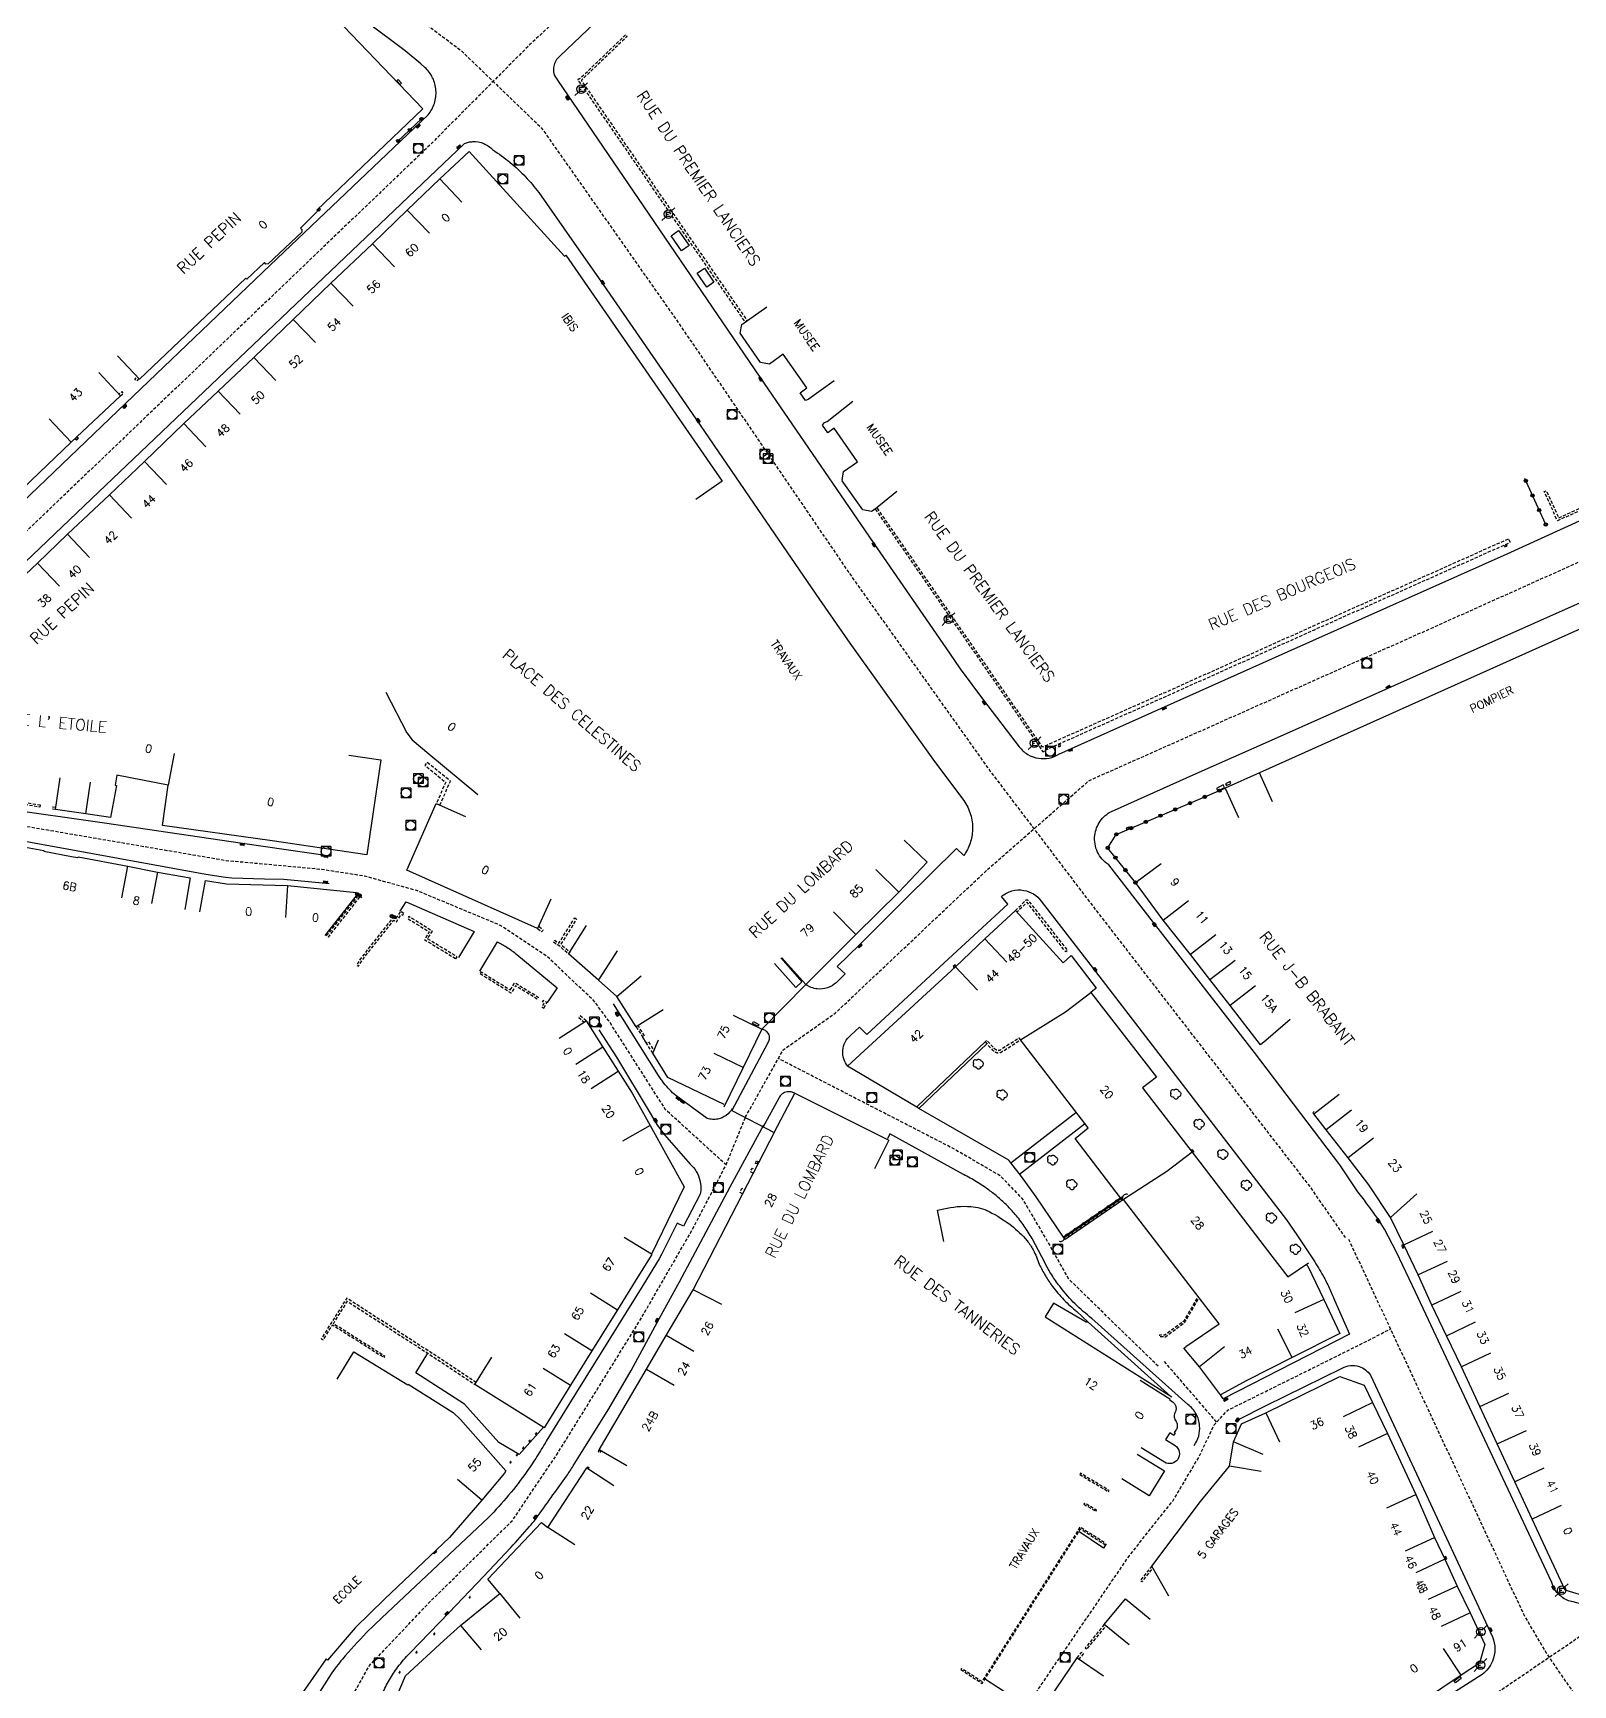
# Model space of a CAD drawing. Header units: millimetres. Extents: x 185000 to 186001, y 128000 to 129000.
# Drawn here: x 185558.1 to 185798.6, y 128309.4 to 128567.4 of the extents above; entities that cross this region are included whole.
import ezdxf
from ezdxf.enums import TextEntityAlignment as Align

# ---------------------------------------------------------------- set-up
doc = ezdxf.new("R2010")
doc.units = ezdxf.units.MM
doc.linetypes.add('DASHED', pattern=[0.75, 0.5, -0.25])
doc.layers.get('0').update_dxf_attribs({"linetype": 'CONTINUOUS'})
for name, color, linetype in [('W0001', 6, 'DASHED'), ('W0008', 7, 'CONTINUOUS'), ('W0017', 7, 'CONTINUOUS'), ('W0100', 7, 'CONTINUOUS'), ('W0112', 1, 'DASHED'), ('W0300', 7, 'CONTINUOUS'), ('W0310', 3, 'CONTINUOUS'), ('W0322', 7, 'CONTINUOUS'), ('W0400', 7, 'CONTINUOUS'), ('W0420', 7, 'CONTINUOUS'), ('W0471', 7, 'CONTINUOUS'), ('W0984', 7, 'CONTINUOUS'), ('W0989', 7, 'CONTINUOUS'), ('W0991', 7, 'CONTINUOUS'), ('W1102', 7, 'CONTINUOUS')]:
    doc.layers.add(name, color=color, linetype=linetype)
doc.styles.get("Standard").update_dxf_attribs({"font": 'romans.shx', "width": 0.85})

# ---------------------------------------------------------------- blocks, each defined once
blk = doc.blocks.new('t322o')
at = {"color": 0, "linetype": 'Continuous'}
for radius in [0.25, 0.15]:
    blk.add_circle((0, 0), radius, dxfattribs=at)
blk = doc.blocks.new('T420')
for p, q in [((0.75, 0.75), (-0.75, 0.75)), ((-0.75, 0.75), (-0.75, -0.75)), ((0.75, 0.75), (0.75, -0.75)), ((0.75, -0.75), (-0.75, -0.75))]:
    blk.add_line(p, q)
blk.add_ellipse((0, 0), major_axis=(-0.53, 0.53), ratio=1, start_param=3.926991, end_param=10.210176)
blk = doc.blocks.new('T400')
for p, q in [((-0.15, 0.3), (0.15, 0.3)), ((-0.15, -0.25), (-0.15, 0.3)), ((-0.15, 0.15), (0.15, 0.15)), ((-0.15, 0), (0.15, 0)), ((0.15, 0.3), (0.15, -0.25)), ((-0.15, -0.15), (0.15, -0.15)), ((-0.15, -0.25), (-0.15, -0.3)), ((-0.15, -0.3), (0.15, -0.3)), ((0.15, -0.3), (0.15, -0.25))]:
    blk.add_line(p, q)
blk = doc.blocks.new('T471')
for p, q in [((-0.333334, 0.333334), (-0.333334, -0.333334)), ((-0.333334, 0.333334), (0.333334, 0.333334)), ((-0.333334, 0), (0, 0)), ((0.500001, 0.500001), (1.000002, 1.000002)), ((-0.500001, -0.500001), (-1.000002, -1.000002)), ((-0.333334, -0.333334), (0.333334, -0.333334))]:
    blk.add_line(p, q)
blk.add_ellipse((0, 0), major_axis=(0.471405, 0.471405), ratio=1, start_param=5.4977871438, end_param=11.780972451)
blk = doc.blocks.new('T300')
for p, q in [((-0.8, 0.51), (-0.86, 0.34)), ((-0.86, 0.34), (-0.86, 0.17)), ((-0.86, 0.17), (-0.74, 0.06)), ((-0.69, 0.63), (-0.8, 0.51)), ((-0.8, -0.06), (-0.74, 0.06)), ((-0.74, 0.06), (-0.69, 0.11)), ((-0.57, 0.69), (-0.69, 0.63)), ((-0.46, 0.69), (-0.57, 0.69)), ((-0.29, 0.63), (-0.46, 0.69)), ((-0.29, 0.63), (-0.17, 0.74)), ((-0.23, 0.57), (-0.29, 0.63)), ((-0.17, 0.74), (-0.06, 0.8)), ((-0.06, 0.8), (0.06, 0.8)), ((0.06, 0.8), (0.23, 0.74)), ((0.23, 0.74), (0.34, 0.63)), ((0.34, 0.63), (0.4, 0.51)), ((0.46, 0.46), (0.34, 0.46)), ((0.4, 0.51), (0.4, 0.46)), ((0.57, 0.4), (0.46, 0.46)), ((0.57, 0.4), (0.69, 0.29)), ((0.69, 0.29), (0.74, 0.17)), ((0.74, 0.06), (0.69, -0.17)), ((0.74, 0.17), (0.74, 0.06)), ((-0.8, -0.17), (-0.8, -0.06)), ((-0.8, -0.23), (-0.8, -0.17)), ((-0.74, -0.34), (-0.8, -0.23)), ((-0.69, -0.4), (-0.74, -0.34)), ((-0.51, -0.46), (-0.69, -0.4)), ((-0.4, -0.46), (-0.51, -0.46)), ((-0.4, -0.46), (-0.34, -0.46)), ((-0.34, -0.46), (-0.34, -0.4)), ((-0.34, -0.51), (-0.34, -0.46)), ((-0.29, -0.63), (-0.34, -0.51)), ((-0.17, -0.74), (-0.29, -0.63)), ((-0.06, -0.8), (-0.17, -0.74)), ((0.06, -0.8), (-0.06, -0.8)), ((0.17, -0.74), (0.06, -0.8)), ((0.23, -0.69), (0.17, -0.74)), ((0.29, -0.46), (0.23, -0.46)), ((0.29, -0.63), (0.23, -0.69)), ((0.46, -0.4), (0.29, -0.46)), ((0.34, -0.51), (0.29, -0.63)), ((0.34, -0.51), (0.34, -0.46)), ((0.57, -0.34), (0.46, -0.4)), ((0.63, -0.29), (0.57, -0.34)), ((0.69, -0.17), (0.63, -0.29))]:
    blk.add_line(p, q)
blk = doc.blocks.new('t310o')
at = {"color": 0, "linetype": 'Continuous'}
for centre, start, end in [((-0.5, 0.38), 216.8699, 323.1304), ((0.5, -0.37), 36.8699, 143.1303)]:
    blk.add_arc(centre, 0.625, start, end, dxfattribs=at)

msp = doc.modelspace()

# ---------------------------------------------------------------- linework, layer by layer
at = {"layer": 'W0001', "flags": 128}
for points in [[(185790.54, 128712.4), (185726.25, 128651.38), (185661.3, 128589.57), (185635.68, 128565.64), (185620.13, 128550), (185561.08, 128493.46), (185521.85, 128456.06)], [(185600.43, 128580.32), (185611.81, 128574.59), (185624.86, 128564.76), (185637.47, 128552.65), (185658.75, 128522.36), (185686.23, 128482.08), (185707.53, 128452.18), (185722.73, 128432.17), (185757.53, 128387.16), (185762.99, 128379.3)], [(185669.33, 128398.04), (185675.23, 128408.58), (185683.38, 128414.33), (185707.08, 128436.7), (185722.99, 128450.64), (185776.4, 128474.43), (185867.28, 128515.23), (185922.11, 128540.43)], [(185600.32, 128198.72), (185593.86, 128245.98), (185593.58, 128265.47), (185595.08, 128280.15), (185598.24, 128290.19), (185610.64, 128312.41), (185620.01, 128322.29), (185632.9, 128335), (185639.85, 128345.28), (185652.95, 128366.44), (185661.04, 128380.47), (185666.33, 128390.62), (185656.88, 128399.24), (185648.03, 128413.11), (185645.67, 128416.27), (185638.37, 128423.18), (185630.96, 128428.09), (185618.03, 128433.46), (185609.88, 128435.72), (185603.19, 128436.76), (185588.27, 128438.13), (185539.06, 128446.53), (185515.69, 128450.16)], [(185733.82, 128359.16), (185719.88, 128372.74), (185716.66, 128378.46), (185712.63, 128385.34), (185709.15, 128388.91), (185701.91, 128393.11), (185674.48, 128407.24)], [(185666.33, 128390.62), (185669.48, 128398.38)], [(185815.79, 128283.38), (185794.47, 128314.32), (185790.95, 128320.34), (185763.55, 128379.06)], [(185647.3, 128214.4), (185651.89, 128224.14), (185653.11, 128227.54), (185662.47, 128240.18), (185664.53, 128242), (185667.94, 128243.83), (185674.13, 128247.72), (185680.45, 128254.4), (185701.88, 128286.79), (185713.95, 128307.03), (185729.26, 128329.51), (185736.09, 128338.09), (185740.34, 128345.26), (185742.53, 128350), (185744.71, 128352.31), (185761.12, 128360.45), (185766.71, 128363.25), (185770.11, 128365)], [(185742.94, 128350.44), (185734.74, 128359.96)], [(185814.71, 128326.84), (185801.76, 128318.34), (185779.19, 128302.97), (185752.4, 128283.34), (185744.33, 128276.19), (185730.64, 128261.43), (185714.42, 128242.59), (185703.92, 128230.57), (185700.88, 128226.92), (185695.55, 128223.11), (185689.77, 128219.76), (185680.18, 128214.74), (185671.35, 128210.48), (185666.02, 128208.35), (185659.63, 128207.28), (185653.84, 128208.65), (185651.86, 128210.93), (185650.04, 128212.6), (185646.59, 128214.86), (185643.85, 128215.32), (185639.28, 128215.16), (185614.17, 128209.68), (185607.32, 128206.03), (185604.88, 128203.29), (185600.32, 128198.72), (185595.3, 128190.81), (185588.75, 128184.27), (185582.02, 128177.49), (185569.08, 128168.21), (185565.13, 128166.53), (185557.97, 128163.49), (185544.58, 128153.14), (185541.23, 128149.79), (185538.03, 128147.21), (185532.71, 128145.68), (185526.7, 128144.86), (185506.87, 128141.99)]]:
    msp.add_lwpolyline(points, dxfattribs=at)
at = {"layer": 'W0008', "flags": 128}
for points in [[(185518.77, 128458.11, 0.158182), (185520.13, 128459.41), (185572.59, 128509.6), (185595.13, 128531.15), (185619.78, 128554.66, 0.095995), (185620.77, 128556.45, 0.095995), (185621.02, 128558.48, 0.095221), (185620.5, 128560.44, 0.095221), (185619.29, 128562.07), (185618.66, 128562.65), (185616.18, 128564.66), (185610.45, 128568.98, 0.012718), (185607.88, 128570.93, 0.012718), (185605.21, 128572.73, 0.014087), (185602.16, 128574.58, 0.014087), (185599, 128576.24)], [(185649.14, 128572.21), (185640.32, 128563.77, 0.090123), (185639.72, 128563.1, 0.090123), (185639.4, 128562.26, 0.116318), (185639.45, 128561.1, 0.116318), (185640.01, 128560.09), (185655.03, 128538), (185671.61, 128513.7), (185689.32, 128487.86), (185701.2, 128470.54), (185702.9, 128468.13), (185706.54, 128463.22), (185712.1, 128455.94, 0.097011), (185713.44, 128454.74, 0.097011), (185715.14, 128454.14, 0.088114), (185716.78, 128454.18, 0.088114), (185718.31, 128454.79), (185734.33, 128461.95), (185754.11, 128470.81), (185788.31, 128486.09), (185799.6, 128491.21)], [(185525.79, 128455.15), (185567.23, 128494.68), (185625.46, 128550.18, -0.04261), (185626.1, 128550.39, -0.04261), (185626.76, 128550.48, -0.111414), (185628.47, 128550.18, -0.111414), (185629.88, 128549.19, -0.031243), (185632.58, 128547.24, -0.031243), (185635, 128544.98, -0.015045), (185636.07, 128543.79, -0.015045), (185637.06, 128542.53), (185642.21, 128535.14), (185647.14, 128528.13), (185661.6, 128507.15), (185671.98, 128492.01), (185680.9, 128478.92), (185685.65, 128472.1), (185698.87, 128453.65), (185703.46, 128447.52, -0.081063), (185704.51, 128445.38, -0.081063), (185704.82, 128443.01, -0.073694), (185704.43, 128440.87, -0.073694), (185703.44, 128438.94), (185702.33, 128440.07), (185694.34, 128432.18), (185687.22, 128425.07), (185683.69, 128421.6), (185684.92, 128420.45), (185683.52, 128419.08, -0.106761), (185682.14, 128418.28, -0.106761), (185680.56, 128418.11, -0.063232), (185679.63, 128418.34, -0.063232), (185678.8, 128418.78), (185671.91, 128411.84, -0.132862), (185672.57, 128411.53, -0.132862), (185672.99, 128410.92, -0.12551), (185673.05, 128410.23, -0.12551), (185672.77, 128409.59), (185667.2, 128399.1), (185673.86, 128395.66)], [(185768.37, 128381.83, 0.003466), (185767.5, 128383.06, 0.003466), (185766.62, 128384.28, 0.003087), (185765.81, 128385.36, 0.003087), (185765, 128386.43), (185762.16, 128390.63), (185748.86, 128408.19), (185733.1, 128428.5), (185726.09, 128437.5, -0.140232), (185724.34, 128439.49, -0.140232), (185723.92, 128442.11, -0.123909), (185724.75, 128444.3, -0.123909), (185726.53, 128445.84), (185739.77, 128451.77), (185751.5, 128456.98), (185760.63, 128461.04), (185774.17, 128467.07), (185811.13, 128483.54), (185822.18, 128488.47), (185871.66, 128510.46), (185898.96, 128522.71), (185924.86, 128534)], [(185525.17, 128453.87, 0.114135), (185525.18, 128452.42, 0.116513), (185525.83, 128451.11, 0.116513), (185527.01, 128450.22), (185541.08, 128448.1), (185553.14, 128446.35), (185569.25, 128444.03), (185590.82, 128440.87), (185604.44, 128438.91)], [(185377.03, 128312.63), (185395.45, 128330.2), (185405.69, 128339.95), (185436.88, 128369.89), (185450.99, 128383.45), (185460.98, 128393.06), (185513.99, 128443.89, -0.049002), (185516.31, 128445.39, -0.049002), (185518.87, 128446.4, -0.058744), (185522.12, 128446.93, -0.058744), (185525.41, 128446.69), (185531.02, 128445.78), (185537.03, 128444.83), (185551.1, 128442.25), (185585.09, 128436.03), (185588.12, 128435.56), (185589.14, 128435.46), (185594.24, 128435.33), (185597.28, 128435.24), (185604.35, 128434.56)], [(185685.35, 128406.04, -0.098913), (185684.7, 128407.19, -0.098913), (185684.55, 128408.5, -0.102088), (185684.93, 128409.81, -0.102088), (185685.8, 128410.86), (185687.18, 128412.11), (185688.29, 128411.01), (185701.06, 128422.79), (185710.34, 128431.33), (185709.34, 128432.54, -0.110185), (185710.97, 128433.42, -0.110185), (185712.82, 128433.51, -0.096993), (185714.35, 128432.94, -0.096993), (185715.54, 128431.83), (185724.02, 128420.85), (185753.87, 128382.04), (185755.47, 128379.68), (185758.05, 128375.76)], [(185627.89, 128420.89), (185630.61, 128425.44, -0.013711), (185631.36, 128425.05, -0.013711), (185632.09, 128424.61, -0.015494), (185632.89, 128424.08, -0.015494), (185633.65, 128423.49), (185639.92, 128418.28), (185639.41, 128417.5), (185638.36, 128415.97)], [(185667.29, 128399.44, -0.111345), (185666.35, 128398.35, -0.111345), (185665.03, 128397.78, -0.064746), (185664.19, 128397.73, -0.064746), (185663.36, 128397.89), (185658.46, 128401.45, -0.024591), (185657.5, 128402.37, -0.024591), (185656.63, 128403.38, -0.013679), (185656.19, 128403.98, -0.013679), (185655.78, 128404.6), (185648.72, 128415.8)], [(185646.46, 128411.7), (185649.22, 128407.44), (185654.46, 128398.69), (185655.5, 128396.94), (185656.72, 128395.32), (185660.73, 128390.72, -0.0749), (185661.68, 128389.58, -0.0749), (185662.24, 128388.2, -0.05475), (185662.38, 128387.13, -0.05475), (185662.28, 128386.04), (185659.66, 128381.06), (185658.68, 128381.52), (185656.3, 128376.74), (185655.88, 128375.92), (185653.34, 128371.77), (185641.78, 128353.2), (185638.23, 128347.45, -0.011712), (185636.78, 128345.06, -0.011712), (185635.23, 128342.74, -0.019683), (185632.37, 128339.02, -0.019683), (185629.23, 128335.53), (185612.58, 128319.86), (185610.17, 128317.56, 0.014872), (185606.4, 128313.4, 0.029073), (185604.67, 128311.11, 0.02947), (185599.14, 128301.7, 0.023183)], [(185677.04, 128401.8, 0.085246), (185676.49, 128402.02, 0.085246), (185675.89, 128402.04, 0.125271), (185675.1, 128401.71, 0.125271), (185674.55, 128401.04), (185672.11, 128396.57)], [(185612.65, 128308.03, -0.027835), (185613.75, 128310.17, -0.027835), (185615.07, 128312.18, -0.016533), (185615.96, 128313.29, -0.016533), (185616.92, 128314.35), (185623.08, 128320.7), (185628.46, 128326.3), (185632.69, 128330.84, 0.010141), (185635.63, 128334.13, 0.020472), (185636.99, 128335.85, 0.001315), (185639.29, 128339.05, 0.001424), (185641.4, 128342.01, 0.012592), (185642.46, 128343.59, 0.006092), (185644.53, 128346.93), (185648, 128352.52), (185651.51, 128358.5), (185655.93, 128366.67), (185659.05, 128372.37), (185666.98, 128387.2), (185672.22, 128396.86)], [(185739.42, 128346.78, 0.089997), (185740.14, 128348.25, 0.089997), (185740.29, 128349.87, 0.107746), (185739.73, 128351.72, 0.107746), (185738.44, 128353.17), (185723.45, 128366.64, -0.032582), (185720.86, 128368.89, -0.032582), (185718.59, 128371.45, -0.020399), (185717.34, 128373.2, -0.020399), (185716.24, 128375.05), (185715.66, 128376.25), (185714.11, 128379.11, 0.024133), (185712.88, 128381.06, 0.024133), (185711.48, 128382.89, 0.019566), (185710.21, 128384.26, 0.019566), (185708.84, 128385.53, 0.008596), (185708.12, 128386.11, 0.008596), (185707.39, 128386.67, 0.021638), (185705.45, 128387.97, 0.021638), (185703.4, 128389.1), (185691.91, 128395.45), (185691.55, 128394.68)], [(185813.07, 128329.58, -0.000673), (185812.98, 128329.52, -0.010733), (185811.54, 128328.6), (185801.4, 128322.1, -0.024935), (185801.09, 128322.01, -0.024935), (185800.78, 128321.95, -0.025398), (185800.46, 128321.93, -0.025398), (185800.13, 128321.93), (185798.63, 128322.35, -0.059447), (185797.68, 128322.63, -0.059447), (185796.83, 128323.12, -0.083046), (185795.87, 128324.12, -0.083046), (185795.3, 128325.37), (185773.98, 128370.72), (185771.04, 128376.99), (185769.16, 128380.57), (185768.37, 128381.83)], [(185758.05, 128375.76, -0.010959), (185758.84, 128374.54, -0.010959), (185759.57, 128373.29, -0.015895), (185760.52, 128371.42, -0.015895), (185761.36, 128369.5), (185763.71, 128364.15), (185743.94, 128354.09), (185743.56, 128354.7)], [(185746.46, 128350.87), (185750.66, 128353.03), (185762.56, 128358.87, -0.101677), (185763.84, 128359.27, -0.101677), (185765.18, 128359.13, -0.086359), (185766.2, 128358.6, -0.086359), (185766.98, 128357.76), (185786.03, 128316.89, -0.098487), (185786.4, 128314.98, -0.098487), (185786.01, 128313.07, -0.065602), (185785.35, 128311.94, -0.065602), (185784.42, 128311.03), (185778.24, 128307.03, 0.006996)]]:
    msp.add_lwpolyline(points, format="xyb", dxfattribs=at)
for points in [[(185615.45, 128430.25), (185616.38, 128431.72), (185626.98, 128427.06), (185624.51, 128423.01)], [(185719.31, 128378.96), (185719.04, 128379.34), (185714.75, 128385.61), (185712.45, 128388.82), (185710.79, 128390.92), (185710.51, 128391.33), (185696.44, 128399.41), (185696.14, 128399.61)]]:
    msp.add_lwpolyline(points, dxfattribs=at)
at = {"layer": 'W0017'}
msp.add_line((185653.9, 128409.66), (185653.3, 128410.58), dxfattribs=at)
at = {"layer": 'W0017', "flags": 128}
for points in [[(185646.42, 128419.46), (185641.73, 128423.58), (185641.87, 128423.8), (185644.53, 128428.04)], [(185674.86, 128422.96), (185678.18, 128419.22), (185677.2, 128418.35), (185673.88, 128422.1)], [(185707.06, 128409.53), (185696.44, 128399.41)], [(185710.79, 128390.92), (185720.95, 128398.78)], [(185712.14, 128389.18), (185722.3, 128397.04)], [(185728.14, 128385.57), (185719.05, 128379.34)], [(185728.4, 128385.19), (185719.31, 128378.96)], [(185722.87, 128366.07), (185735.8, 128354.44)], [(185637.8, 128349.64), (185634, 128345.38), (185630.83, 128347.23), (185625.47, 128353.24), (185617.88, 128358.12), (185619.73, 128361.19)], [(185725.71, 128331.4), (185725.25, 128330.74), (185721.43, 128333.37)], [(185706.85, 128310.27), (185710.72, 128307.79), (185710.33, 128307.12), (185710.18, 128307.18)]]:
    msp.add_lwpolyline(points, dxfattribs=at)
at = {"layer": 'W0100'}
msp.add_line((185665.64, 128368.81), (185661.2, 128371.1), dxfattribs=at)
at = {"layer": 'W0100', "flags": 128}
for points in [[(185596.74, 128569.71), (185598.83, 128574.25), (185602.86, 128572.39), (185618.94, 128555.59), (185602.4, 128539.77), (185602.53, 128539.59), (185599.85, 128536.97), (185600.09, 128536.74), (185600.08, 128536.35), (185594.8, 128531.36), (185594.46, 128531.34), (185594.23, 128531.59), (185591.48, 128528.98), (185591.33, 128529.13), (185574.73, 128513.37), (185571.29, 128516.99)], [(185554.07, 128480.16), (185558.77, 128484.64), (185563.48, 128489.13), (185570.01, 128495.29), (185575.47, 128500.49), (185581.62, 128506.44), (185586.99, 128511.51), (185592.57, 128516.77), (185598.72, 128522.68), (185604.6, 128528.36), (185611.08, 128534.52), (185616.51, 128539.75), (185621.64, 128544.67), (185626.22, 128548.95), (185641.1, 128532.57), (185641.3, 128532.73), (185665.7, 128497.42), (185661.59, 128494.58)], [(185683.2, 128513.11), (185679.15, 128510.18), (185678.74, 128510.03), (185677.89, 128511.24), (185678.95, 128511.99), (185675.25, 128517.25), (185673.13, 128515.73), (185671.72, 128515.97), (185668.54, 128520.57), (185668.81, 128521.92), (185672.71, 128524.66)], [(185568.34, 128514.4), (185571.76, 128510.75), (185564.04, 128503.54), (185557.8, 128497.54), (185552.29, 128492.15), (185543.64, 128483.93), (185536.86, 128477.4), (185527.77, 128468.78), (185524.19, 128465.29), (185518.45, 128459.81)], [(185684.45, 128497.55), (185684.66, 128498.92), (185686.87, 128500.43), (185683.23, 128505.69), (185682.23, 128504.99), (185681.4, 128506.16), (185681.69, 128506.58), (185682.09, 128506.75), (185686.13, 128509.93)], [(185693.02, 128495.84), (185689.63, 128493.06), (185689.03, 128492.7), (185687.67, 128492.96), (185684.48, 128497.49)], [(185844.32, 128485.72), (185840.55, 128491.84), (185839.77, 128492.24), (185830.04, 128487.87), (185822.62, 128484.64), (185749.64, 128451.87), (185744.28, 128449.46), (185746.33, 128444.9)], [(185613.2, 128464.48), (185616.49, 128458.09), (185617.3, 128457.02), (185619.89, 128454.86), (185627.58, 128448.47)], [(185607.43, 128454.64), (185612.38, 128453.92), (185610.2, 128439.05), (185595.45, 128441.22), (185578.33, 128443.64), (185579.2, 128449.96), (185571.18, 128451.51), (185570.92, 128449.94), (185571.14, 128449.9), (185570.16, 128444.91)], [(185570.18, 128444.9), (185566.34, 128445.47), (185561.61, 128446.16), (185562.33, 128451.11)], [(185638.93, 128432.12), (185636.89, 128427.55), (185616.48, 128436.66), (185621.07, 128447.07), (185625.64, 128445.06)], [(185694.12, 128441.36), (185697.74, 128437.91), (185693.29, 128433.24), (185686.61, 128426.62), (185678.8, 128418.78), (185675.05, 128422.96)], [(185555.46, 128435.41), (185556.34, 128440.34), (185559.79, 128439.71), (185559.77, 128439.62), (185564.1, 128438.82), (185565.08, 128438.65), (185565.11, 128438.76), (185572.89, 128437.26), (185577.51, 128436.36), (185582.64, 128435.46), (185581.78, 128430.54)], [(185754.43, 128413.31), (185750.63, 128410.07), (185749.8, 128409.36), (185745.04, 128415.5), (185741.86, 128419.57), (185738.88, 128423.49), (185734.59, 128428.87), (185730.26, 128434.72), (185734.27, 128437.7)], [(185584.16, 128430.13), (185585, 128435.06), (185588.28, 128434.5), (185597.83, 128434.25), (185608.62, 128433.17), (185608.9, 128433.11), (185603.65, 128426.45)], [(185706.77, 128409.84), (185696.24, 128399.81), (185696.14, 128399.61), (185685.3, 128406.05), (185702.17, 128421.58), (185706.74, 128425.92), (185711.51, 128430.34), (185718.98, 128422.18), (185720.24, 128423.35), (185724.12, 128418.22), (185723.3, 128417.57), (185733.56, 128404.3), (185731.37, 128402.67), (185739.1, 128392.62), (185751.58, 128376.36), (185754.05, 128373.14), (185757.29, 128375.33)], [(185656.5, 128414.86), (185652.27, 128412.18), (185649.27, 128416.93), (185646.42, 128419.46), (185646.67, 128419.86), (185649.39, 128424.06)], [(185640.27, 128410.42), (185644.49, 128413.1), (185647.09, 128409), (185649.49, 128405.24), (185651.68, 128401.8), (185654.49, 128396.78), (185659.79, 128387.2), (185654.67, 128376.68), (185654.74, 128376.62), (185652.56, 128373.13), (185649.37, 128367.98), (185645.36, 128361.57), (185642.03, 128356.2), (185637.89, 128349.56), (185627.1, 128356.33), (185629.76, 128360.56)], [(185667.41, 128414.03), (185671.91, 128411.84), (185668.98, 128405.81), (185665.98, 128399.66)], [(185666.05, 128400.04), (185657.24, 128404.28), (185654.89, 128408.06), (185655.76, 128410.15)], [(185738.13, 128362.23), (185743.33, 128365.78), (185728.4, 128385.19), (185727.92, 128385.45), (185720.83, 128394.74), (185722.9, 128396.39), (185712.31, 128410.15)], [(185673.86, 128395.66), (185677.04, 128401.83), (185691.73, 128394.48), (185689.5, 128390.01)], [(185774.22, 128386.08), (185770.11, 128382.41), (185766.7, 128387.49), (185763.46, 128391.74), (185760.06, 128396.09), (185758.11, 128398.6), (185762.06, 128401.67)], [(185650.83, 128343.59), (185646.51, 128346.12), (185653.89, 128358.73), (185656.98, 128363.98), (185661.2, 128371.1), (185673.97, 128395.96)], [(185812.49, 128330.92), (185812.17, 128330.69), (185808.38, 128328.32), (185804.02, 128325.57), (185801.45, 128324.07), (185800.31, 128323.29), (185797.36, 128324.17), (185792.2, 128335.29), (185789.49, 128341.12), (185786.77, 128347.05), (185784.07, 128352.88), (185781.2, 128359.07), (185778.86, 128363.91), (185776.55, 128368.7), (185774.41, 128373.42), (185772.18, 128378.13), (185770.11, 128382.41)], [(185756.95, 128375.08), (185757.2, 128374.82), (185759.67, 128369.61), (185762.18, 128364.27), (185754.76, 128360.52), (185747.67, 128356.92), (185743.56, 128354.7), (185740.28, 128359.09), (185737.82, 128361.98), (185738.15, 128362.2)], [(185605.57, 128357.14), (185608.18, 128361.41), (185616.63, 128356.24), (185616.7, 128356.36), (185623.72, 128351.95), (185624.87, 128350.82), (185631.91, 128342.8), (185631.74, 128342.48), (185628.19, 128338.23), (185623.15, 128332.39), (185612.98, 128322.75), (185608.42, 128318.27), (185604.1, 128313.25), (185603.88, 128313.44), (185599.79, 128307.64)], [(185735.49, 128323.23), (185732.82, 128327.94), (185740.43, 128338.02), (185744.96, 128343.55), (185745.6, 128347.33), (185746.81, 128350.15), (185750.62, 128351.86), (185762.17, 128357.55), (185765.96, 128356.22), (185767.26, 128353.5), (185769.61, 128348.65), (185774.06, 128339.1), (185776.98, 128332.39), (185778.57, 128329), (185780.53, 128324.83), (185782.52, 128320.62), (185784.85, 128315.68), (185783.97, 128312.79)], [(185730.55, 128345.45), (185734.79, 128342.8), (185732.38, 128338.93), (185728.14, 128341.58)], [(185613.05, 128292.11), (185608.49, 128294.16), (185610.57, 128298.78), (185614.63, 128306.99), (185616.27, 128310.82), (185622.27, 128316.34), (185624.84, 128318.66), (185630.98, 128323.68), (185629.12, 128325.89), (185637.52, 128334.77), (185638.49, 128333.98), (185644.59, 128343.29), (185648.77, 128340.55)], [(185729.26, 128315.65), (185725.39, 128318.82), (185728.69, 128322.84), (185732.55, 128319.67)], [(185716.79, 128307.17), (185721.14, 128313.6), (185725.28, 128310.8)], [(185783.98, 128312.8), (185781.15, 128310.92), (185772.25, 128304.89)]]:
    msp.add_lwpolyline(points, dxfattribs=at)
for points in [[(185615.09, 128560.18), (185615.63, 128559.62), (185615.41, 128559.41), (185614.88, 128559.98)], [(185602.73, 128539.63), (185602.97, 128539.88), (185602.79, 128540.05), (185602.55, 128539.79)], [(185659.35, 128533.4), (185657.73, 128535.75), (185658.92, 128536.58), (185660.55, 128534.23)], [(185663.31, 128527.76), (185661.83, 128529.92), (185662.95, 128530.69), (185664.43, 128528.52)], [(185565.18, 128504.14), (185564.87, 128503.82), (185564.69, 128504), (185564.99, 128504.32)], [(185787.95, 128487.18), (185788.33, 128487.33), (185788.26, 128487.5), (185787.88, 128487.35)], [(185718.27, 128455.92), (185718.62, 128456.07), (185718.52, 128456.31), (185718.17, 128456.16)], [(185743.97, 128449.99), (185742.9, 128449.44), (185743.11, 128449.05), (185744.18, 128449.6)], [(185745.05, 128450.5), (185744.34, 128450.17), (185744.48, 128449.88), (185745.18, 128450.21)], [(185729.21, 128443.4), (185728.8, 128443.24), (185728.88, 128443.03), (185729.29, 128443.18)], [(185702.11, 128421.87), (185701.79, 128421.6), (185701.92, 128421.46), (185702.24, 128421.72)], [(185670.6, 128413.01), (185671.44, 128412.56), (185671.29, 128412.28), (185670.45, 128412.73)], [(185739.08, 128393.04), (185739.37, 128392.65), (185739.2, 128392.53), (185738.91, 128392.92)], [(185670.93, 128390.86), (185671.09, 128391.25), (185671.35, 128391.14), (185671.2, 128390.76)], [(185772.03, 128378.14), (185771.82, 128378.05), (185772.01, 128377.61), (185772.21, 128377.69)], [(185620.62, 128330.03), (185620.99, 128330.31), (185621.12, 128330.15), (185620.76, 128329.86)], [(185778.69, 128328.99), (185778.91, 128329.08), (185778.75, 128329.43), (185778.53, 128329.34)], [(185780.94, 128310.67), (185781.15, 128310.38), (185780.24, 128309.72), (185780.03, 128310)]]:
    msp.add_lwpolyline(points, close=True, dxfattribs=at)
for points in [[(185700.36, 128378.66), (185699.35, 128383.56), (185700.34, 128383.76, -0.072333), (185704.55, 128384.12, -0.103864), (185707.4, 128383.34, -0.045391), (185710.88, 128381.13, -0.055066), (185713.33, 128378.77, -0.054332), (185714.29, 128377.33, -0.038726), (185715.24, 128375.09, 0.024722), (185716.19, 128373.31, 0.024722), (185717.31, 128371.63, 0.033548), (185719.09, 128369.54, 0.033548), (185721.12, 128367.72), (185722.87, 128366.07), (185722.55, 128366.04), (185717.46, 128368.99), (185716.15, 128366.9), (185735.94, 128354.36)], [(185731.02, 128356.99), (185735.64, 128354.08), (185735.58, 128353.99), (185736.07, 128353.6, -0.09288), (185736.4, 128353.26, -0.09288), (185736.58, 128352.82, -0.09736), (185736.58, 128352.32, -0.09736), (185736.4, 128351.86, 0.055277), (185736.33, 128351.54, 0.055277), (185736.33, 128351.23, 0.067832), (185736.42, 128350.85, 0.067832), (185736.62, 128350.51, -0.079876), (185736.76, 128350.15, -0.079876), (185736.79, 128349.76, -0.066738), (185736.72, 128349.44, -0.066738), (185736.56, 128349.15), (185736.29, 128348.83), (185736.46, 128348.71), (185736.24, 128348.36), (185735.65, 128348.74), (185734.98, 128347.73), (185736.48, 128346.78, -0.197864), (185737.11, 128345.77, -0.197864), (185736.86, 128344.61, -0.188062), (185735.92, 128343.98, -0.188062), (185734.8, 128344.16), (185731.18, 128346.43)]]:
    msp.add_lwpolyline(points, format="xyb", dxfattribs=at)
at = {"layer": 'W0112', "flags": 128}
for points in [[(185643.21, 128560.11, -0.185913), (185643.32, 128560.28, -0.185913), (185643.51, 128560.34), (185650.65, 128567.17), (185650.89, 128566.92), (185643.76, 128560.08), (185643.75, 128559.98), (185669.62, 128522.5), (185669.33, 128522.29), (185643.46, 128559.78, -0.210621), (185643.26, 128559.89, -0.210621)], [(185706.77, 128409.84), (185707.96, 128408.56, 0.047048), (185708.21, 128408.35, 0.062976), (185708.43, 128408.23, 0.102834), (185708.96, 128408.13, 0.137364), (185709.35, 128408.26), (185709.51, 128408.36), (185712.31, 128410.15), (185712.12, 128410.45), (185709.32, 128408.66), (185709.16, 128408.55, -0.137364), (185708.95, 128408.49, -0.102834), (185708.56, 128408.56, -0.062976), (185708.42, 128408.63, -0.047048), (185708.22, 128408.81), (185707.03, 128410.08)], [(185636.53, 128348.68, 1.023033), (185636.73, 128348.64, 0.977486)], [(185633.54, 128345.34, 1.023033), (185633.74, 128345.3, 0.977486)], [(185634.54, 128346.42, 1.023033), (185634.74, 128346.38, 0.977486)], [(185635.54, 128347.55, 1.023033), (185635.74, 128347.5, 0.977486)], [(185632.56, 128344.21, 1.023033), (185632.75, 128344.17, 0.977486)], [(185626.19, 128323.11, 1.023033), (185626.38, 128323.07, 0.977486)], [(185620.64, 128317.4, 1.023033), (185620.84, 128317.35, 0.977486)], [(185617.87, 128314.5, 1.023033), (185618.06, 128314.46, 0.977486)], [(185615.23, 128311.39, 1.023033), (185615.42, 128311.35, 0.977486)]]:
    msp.add_lwpolyline(points, format="xyb", close=True, dxfattribs=at)
for points in [[(185819.35, 128529.3), (185827.6, 128510.78), (185829.64, 128506.22), (185796.16, 128491.24), (185794.12, 128495.81), (185794.45, 128495.95), (185796.34, 128491.71), (185829.17, 128506.4), (185819.18, 128528.83), (185814.93, 128526.93), (185814.79, 128527.26)], [(185621.62, 128446.83), (185623.28, 128450.57), (185619.66, 128453.51), (185619.28, 128453.03), (185622.54, 128450.39), (185621.07, 128447.07)], [(185559.18, 128446.88), (185559.13, 128446.52), (185544.82, 128448.65), (185544.87, 128449)], [(185616.01, 128429.91), (185615.45, 128430.25), (185614.72, 128429.06), (185614.34, 128429.29), (185609.34, 128422.99), (185608.6, 128421.84), (185608.9, 128421.65), (185609.63, 128422.78), (185614.43, 128428.83), (185614.84, 128428.58), (185615.57, 128429.76), (185615.82, 128429.61)], [(185624.14, 128422.82), (185624.33, 128423.12), (185619.7, 128425.93), (185620.45, 128427.12), (185616.77, 128429.44), (185616.58, 128429.14), (185619.96, 128427.01), (185619.21, 128425.82)], [(185642.68, 128429.21), (185642.98, 128429.02), (185640.53, 128425.08), (185641.96, 128423.85), (185641.73, 128423.58), (185640.34, 128424.77), (185640.08, 128424.93), (185639.72, 128425.13), (185639.37, 128425.43), (185639.59, 128425.7), (185639.93, 128425.42), (185640.22, 128425.26)], [(185632.63, 128417.94), (185633.35, 128419.09), (185637, 128416.81), (185636.82, 128416.51), (185633.46, 128418.6), (185632.75, 128417.45), (185627.88, 128420.48), (185628.07, 128420.78)], [(185637.84, 128415.12), (185638.36, 128415.97), (185637.77, 128416.32), (185637.59, 128416.02), (185637.87, 128415.85), (185637.54, 128415.3)], [(185739.84, 128369.76), (185737.81, 128366.21), (185734.86, 128364.02), (185734, 128364.05), (185733.99, 128363.81), (185734.94, 128363.77), (185738, 128366.04), (185740.06, 128369.64)], [(185721.55, 128342.26), (185725.84, 128339.69), (185726.07, 128339.55), (185726.18, 128339.73), (185725.95, 128339.87), (185721.66, 128342.44)], [(185722.2, 128337.6), (185723.93, 128336.6), (185724.1, 128336.5), (185724.2, 128336.67), (185724.03, 128336.77), (185722.3, 128337.77)], [(185702.97, 128311.77), (185706.34, 128309.62), (185721.67, 128333.75), (185724.2, 128332.14), (185725.47, 128331.34), (185725.57, 128331.51), (185724.31, 128332.31), (185721.61, 128334.03), (185706.28, 128309.9), (185703.08, 128311.94)]]:
    msp.add_lwpolyline(points, close=True, dxfattribs=at)
for points in [[(185574.63, 128513.48), (185574.23, 128513.07), (185573.98, 128513.32), (185574.38, 128513.73)], [(185571.76, 128510.75), (185572.25, 128511.18), (185572.02, 128511.44), (185571.51, 128511.01)], [(185561.61, 128446.16), (185561.15, 128446.21), (185561.18, 128446.56), (185561.66, 128446.51)], [(185608.51, 128432.62), (185608.7, 128432.47), (185603.94, 128426.43), (185604.22, 128426.21), (185609.2, 128432.54), (185608.74, 128432.88)], [(185711.51, 128430.34), (185713.2, 128432.01), (185713.45, 128432.02), (185719.66, 128424.1), (185719.38, 128423.89), (185713.33, 128431.64), (185711.75, 128430.08)], [(185636.89, 128427.55), (185637.51, 128427.01), (185637.75, 128427.28), (185637.04, 128427.89)], [(185644.49, 128413.1), (185643.56, 128413.89), (185643.34, 128413.62), (185644.19, 128412.91)], [(185652.27, 128412.18), (185653.3, 128410.58), (185653.6, 128410.78), (185652.57, 128412.38)], [(185654.89, 128408.06), (185653.9, 128409.66), (185654.2, 128409.84), (185655.06, 128408.46)], [(185758.11, 128398.6), (185757.97, 128398.77), (185758.24, 128399), (185758.39, 128398.82)], [(185670.56, 128389.32), (185670.14, 128389.53), (185670.43, 128390.12), (185670.86, 128389.89)], [(185668.91, 128386.11), (185668.52, 128386.31), (185668.81, 128386.98), (185669.25, 128386.76)], [(185627.29, 128356.63), (185619.93, 128361.49), (185607.08, 128369.8), (185604.69, 128366), (185603.1, 128363.46), (185603.4, 128363.27), (185604.87, 128365.62), (185612.93, 128360.51), (185613.05, 128360.7), (185604.99, 128365.81), (185607.19, 128369.31), (185619.73, 128361.19), (185627.1, 128356.33)], [(185646.51, 128346.12), (185646.33, 128345.84), (185646.63, 128345.65), (185646.82, 128345.94)], [(185644.59, 128343.29), (185644.72, 128343.47), (185645.01, 128343.27), (185644.88, 128343.08)], [(185732.82, 128327.94), (185731, 128325.68), (185731.28, 128325.46), (185733.01, 128327.61)], [(185725.39, 128318.82), (185722.4, 128315.16), (185722.68, 128314.94), (185725.66, 128318.6)], [(185721.14, 128313.6), (185721.87, 128314.5), (185722.14, 128314.27), (185721.41, 128313.38)]]:
    msp.add_lwpolyline(points, dxfattribs=at)
msp.add_lwpolyline([(185689.63, 128493.06), (185715.57, 128455.54, -0.084921), (185715.69, 128455.28, 0.256779), (185715.76, 128455.21, 0.201543), (185715.97, 128455.23, 0.201543), (185716.11, 128455.4), (185735.09, 128463.85), (185758.24, 128474.23), (185788.8, 128487.88), (185788.56, 128488.42), (185758, 128474.77), (185734.84, 128464.39), (185715.76, 128455.89), (185689.9, 128493.29)], format="xyb", dxfattribs=at)
at = {"layer": 'W0310', "flags": 128}
msp.add_lwpolyline([(185728.23, 128385.45), (185719.13, 128379.21)], dxfattribs=at)
at = {"layer": 'W0322', "flags": 128}
for points in [[(185618.75, 128554.02), (185615.01, 128550.48)], [(185794.34, 128490.65), (185793.14, 128493.28), (185791.07, 128497.83)], [(185725.94, 128440.14), (185727.26, 128442.24), (185744.28, 128449.46)], [(185730.26, 128434.72), (185725.93, 128440.12)], [(185608.72, 128432.89), (185609.45, 128432.41)], [(185614.1, 128429.49), (185614.74, 128429.09)]]:
    msp.add_lwpolyline(points, dxfattribs=at)
at = {"layer": 'W1102'}
for p, q in [((185625.07, 128541.04), (185621.64, 128544.67)), ((185619.98, 128536.15), (185616.51, 128539.75)), ((185611.08, 128534.52), (185614.53, 128530.91)), ((185604.6, 128528.36), (185608.06, 128524.76)), ((185598.72, 128522.68), (185602.19, 128519.08)), ((185592.57, 128516.77), (185596.02, 128513.15)), ((185586.99, 128511.51), (185590.42, 128507.88)), ((185560.6, 128507.17), (185564.04, 128503.54)), ((185585.08, 128502.82), (185581.62, 128506.44)), ((185575.47, 128500.49), (185578.94, 128496.89)), ((185573.46, 128491.67), (185570.01, 128495.29)), ((185566.92, 128485.51), (185563.48, 128489.13)), ((185562.22, 128481.02), (185558.77, 128484.64)), ((185580.15, 128454.87), (185579.2, 128449.96)), ((185751.69, 128447.31), (185749.64, 128451.87)), ((185566.34, 128445.47), (185567.06, 128450.42)), ((185571.94, 128432.36), (185572.89, 128437.26)), ((185577.51, 128436.36), (185576.59, 128431.44)), ((185693.29, 128433.24), (185689.72, 128436.74)), ((185597.83, 128434.25), (185597.52, 128429.26)), ((185734.59, 128428.87), (185738.56, 128431.92)), ((185686.61, 128426.62), (185683.08, 128430.16)), ((185710.17, 128422.27), (185706.74, 128425.92)), ((185742.82, 128426.56), (185738.88, 128423.49)), ((185649.27, 128416.93), (185653.08, 128420.16)), ((185702.17, 128421.58), (185705.58, 128417.92)), ((185741.86, 128419.57), (185745.82, 128422.62)), ((185719.35, 128414.51), (185723.3, 128417.57)), ((185748.99, 128418.57), (185745.04, 128415.5)), ((185712.31, 128410.15), (185719.35, 128414.51)), ((185647.09, 128409), (185642.87, 128406.32)), ((185668.98, 128405.81), (185664.48, 128408)), ((185645.27, 128402.56), (185649.49, 128405.24)), ((185764.01, 128399.16), (185760.06, 128396.09)), ((185654.49, 128396.78), (185650.13, 128394.34)), ((185767.42, 128394.8), (185763.46, 128391.74)), ((185739.1, 128392.62), (185735.14, 128389.57)), ((185735.14, 128389.57), (185728.4, 128385.19)), ((185654.67, 128376.68), (185650.39, 128379.27)), ((185772.18, 128378.13), (185776.7, 128380.29)), ((185778.94, 128375.52), (185774.41, 128373.42)), ((185645.13, 128370.62), (185649.37, 128367.98)), ((185759.67, 128369.61), (185755.15, 128367.48)), ((185781.08, 128370.82), (185776.55, 128368.7)), ((185778.86, 128363.91), (185783.36, 128366.08)), ((185645.36, 128361.57), (185641.11, 128364.21)), ((185661.3, 128361.46), (185656.98, 128363.98)), ((185754.76, 128360.52), (185752.51, 128364.98)), ((185744.19, 128362.21), (185740.28, 128359.09)), ((185785.72, 128361.21), (185781.2, 128359.07)), ((185637.78, 128358.84), (185642.03, 128356.2)), ((185653.89, 128358.73), (185658.2, 128356.2)), ((185762.75, 128351.33), (185767.26, 128353.5)), ((185784.07, 128352.88), (185788.6, 128354.98)), ((185750.62, 128351.86), (185752.75, 128347.34)), ((185769.61, 128348.65), (185765.09, 128346.5)), ((185786.77, 128347.05), (185791.31, 128349.14)), ((185750.2, 128345.36), (185745.6, 128347.33)), ((185749.89, 128342.72), (185744.96, 128343.55)), ((185794.03, 128343.22), (185789.49, 128341.12)), ((185628.19, 128338.23), (185624.37, 128341.46)), ((185769.5, 128337.04), (185774.06, 128339.1)), ((185796.74, 128337.4), (185792.2, 128335.29)), ((185642.68, 128331.24), (185638.49, 128333.98)), ((185772.43, 128330.33), (185776.98, 128332.39)), ((185778.57, 128329), (185774.04, 128326.88)), ((185780.53, 128324.83), (185776, 128322.7)), ((185630.98, 128323.68), (185634.14, 128319.8)), ((185782.52, 128320.62), (185778, 128318.49)), ((185624.84, 128318.66), (185628.1, 128314.87)), ((185781.15, 128310.92), (185778.36, 128315.07))]:
    msp.add_line(p, q, dxfattribs=at)

# ---------------------------------------------------------------- block references
at = {"layer": 'W0300'}
for p in [(185705.75, 128406.35), (185709.49, 128401.55), (185736.59, 128401.66), (185740.26, 128396.96), (185717.36, 128391.36), (185743.96, 128392.24), (185720.35, 128387.53), (185747.65, 128387.42), (185751.53, 128382.31), (185755.29, 128377.41)]:
    msp.add_blockref('T300', p, dxfattribs=at)
at = {"layer": 'W0310', "rotation": 214.4184416913315}
for p in [(185725.64, 128383.68), (185726.94, 128384.56), (185728.23, 128385.45), (185721.77, 128381.02), (185723.06, 128381.91), (185724.35, 128382.79), (185719.18, 128379.25), (185720.48, 128380.14)]:
    msp.add_blockref('t310o', p, dxfattribs=at)
at = {"layer": 'W0322'}
for p, rotation in [((185618.75, 128554.02), 223.4314983562134), ((185616.93, 128552.3), 223.4314983562134), ((185615.12, 128550.58), 223.4314983562134), ((185791.23, 128497.47), 114.4979529177212), ((185792.27, 128495.2), 114.4979529177212), ((185793.31, 128492.92), 114.4979529165136), ((185794.34, 128490.65), 114.4979529165136), ((185743.39, 128449.08), 22.98015534937806), ((185736.48, 128446.15), 22.98015534937806), ((185738.78, 128447.13), 22.98015534937806), ((185741.09, 128448.11), 22.98015534937806), ((185729.58, 128443.23), 22.98015534937806), ((185731.88, 128444.2), 22.98015534937806), ((185734.18, 128445.18), 22.98015534937806), ((185727.28, 128442.25), 22.98015534937806), ((185725.94, 128440.14), 57.87518558158175), ((185727.13, 128438.62), 128.6756427118483), ((185728.7, 128436.67), 128.6756427118483), ((185608.72, 128432.89), 326.395177169116), ((185730.26, 128434.72), 128.6756427118483), ((185609.09, 128432.71), 88.61927608596343), ((185614.1, 128429.49), 327.3265319997452), ((185614.42, 128429.35), 88.61927608596343)]:
    msp.add_blockref('t322o', p, dxfattribs=dict(at, rotation=rotation))
at = {"layer": 'W0400'}
for p, rotation in [((185641.58, 128557.28), 211.4453734807684), ((185618.25, 128552.92), 135.5426166815478), ((185624.59, 128549.67), 128.0642153558331), ((185647.07, 128528.45), 208.9278108406962), ((185671.7, 128513.37), 31.03542822096297), ((185572.4, 128509.09), 143.6357253976404), ((185661.97, 128506.87), 212.2496727810816), ((185689.41, 128487.52), 31.64753357614436), ((185769.73, 128465.28), 119.0354275957556), ((185706.64, 128462.85), 33.61512496137836), ((185734.73, 128461.93), 293.8586750440294), ((185720.09, 128455.42), 108.6100528679378), ((185590.78, 128440.71), 84.09466174529503), ((185603.86, 128438.82), 83.41000101032151), ((185603.79, 128434.79), 83.6635456480759), ((185733.21, 128428.17), 33.19789106828785), ((185687.23, 128424.84), 311.1376195953785), ((185723.95, 128421.15), 38.60578314843561), ((185646.58, 128412.46), 36.42613163081204), ((185649.3, 128414.12), 211.1661175126156), ((185658.83, 128400.98), 231.9982628708415), ((185659.52, 128400.5), 234.6210465551217), ((185655.3, 128397.56), 32.51631291444659), ((185768.17, 128381.89), 33.78618815381004), ((185655.56, 128366.33), 331.4077019353758), ((185744.35, 128353.94), 300.130758099635), ((185746.2, 128350.74), 145.8478462754938), ((185636.55, 128335.56), 144.1939486794781), ((185795.55, 128324.58), 29.73033584005277), ((185622.72, 128320.52), 135.3099986257696), ((185785.69, 128318.03), 25.75499261897571)]:
    msp.add_blockref('T400', p, dxfattribs=dict(at, rotation=rotation))
at = {"layer": 'W0420'}
for p in [(185618.24, 128549.4), (185633.97, 128547.53), (185631.45, 128544.62), (185667.27, 128507.85), (185672.34, 128501.63), (185672.88, 128500.93), (185766.39, 128468.97), (185716.95, 128455.22), (185618.25, 128450.94), (185618.99, 128450.41), (185616.34, 128448.71), (185719.03, 128447.71), (185617.06, 128443.65), (185603.85, 128439.59), (185645.76, 128412.92), (185673.1, 128413.59), (185675.6, 128403.69), (185689.07, 128401.14), (185656.91, 128396.19), (185692.67, 128391.32), (185693.1, 128392.17), (185695.4, 128391.09), (185713.74, 128391.77), (185665.12, 128387.06), (185718.13, 128377.42), (185652.67, 128363.74), (185738.87, 128350.85), (185745.2, 128349.42), (185719.24, 128313.66), (185612.13, 128312.81)]:
    msp.add_blockref('T420', p, dxfattribs=at)
at = {"layer": 'W0471'}
for p in [(185643.7, 128558.67), (185657.31, 128539.14), (185701.05, 128475.88), (185714.51, 128456.49), (185796.83, 128324.18), (185784.19, 128317.69), (185784.14, 128312.48)]:
    msp.add_blockref('T471', p, dxfattribs=at)

# ---------------------------------------------------------------- texts
at = {"layer": 'W0984'}
for s, rotation, p in [('IBIS', 305.001, (185641.95, 128522.25)), ('MUSEE', 304.7081, (185678.92, 128520.26)), ('MUSEE', 304.7081, (185690.3, 128503.93)), ('TRAVAUX', 304.9528, (185675.75, 128469.48)), ('POMPIER', 25.9016, (185785.89, 128463.35)), ('5 GARAGES', 52.9385, (185743.14, 128333.04)), ('TRAVAUX', 58.291, (185712.89, 128330.64)), ('ECOLE', 44.4959, (185607.14, 128324.21))]:
    msp.add_text(s, height=1.25, rotation=rotation, dxfattribs=at).set_placement(p, align=Align.MIDDLE)
at = {"layer": 'W0989'}
for s, rotation, p in [('RUE DU PREMIER LANCIERS', 304.0049, (185662.05, 128544.74)), ('RUE PEPIN', 43.4242, (185585.57, 128534.64)), ('RUE DU PREMIER LANCIERS', 306.4427, (185707.5, 128479.38)), ('RUE DES BOURGEOIS', 23.3485, (185753.16, 128479.78)), ('RUE PEPIN', 43.4242, (185562.61, 128476.78)), ('PLACE DES CELESTINES', 319.0028, (185642.25, 128461.62)), ("RUE DE L' ETOILE", 354.6417, (185559.23, 128459.96)), ('RUE DU LOMBARD', 42.8366, (185678.03, 128433.71)), ('RUE J-B BRABANT', 308.4448, (185757.04, 128418.13)), ('RUE DU LOMBARD', 63.717, (185677.79, 128385.71)), ('RUE DES TANNERIES', 322.7497, (185702.42, 128368.71))]:
    msp.add_text(s, height=1.75, rotation=rotation, dxfattribs=at).set_placement(p, align=Align.MIDDLE)
at = {"layer": 'W0991'}
for s, rotation, p in [('0', 43.8254, (185622.54, 128538.6)), ('0', 43.4081, (185594, 128537.49)), ('60', 43.8876, (185617.26, 128533.53)), ('56', 43.5609, (185611.28, 128527.82)), ('54', 44.0235, (185605.13, 128521.93)), ('52', 43.8743, (185599.11, 128516.12)), ('43', 45.124, (185564.72, 128510.92)), ('50', 43.2625, (185593.21, 128510.5)), ('48', 43.4126, (185587.74, 128505.34)), ('46', 44.0296, (185582.02, 128499.87)), ('44', 43.623, (185576.19, 128494.27)), ('42', 43.5654, (185570.19, 128488.61)), ('40', 43.6755, (185564.58, 128483.27)), ('38', 43.589, (185559.87, 128478.78)), ('0', 321.2203, (185623.49, 128459.05)), ('0', 349.0698, (185576.14, 128455.64)), ('0', 351.1769, (185595.2, 128447.32)), ('0', 335.9539, (185628.73, 128436.67)), ('6B', 349.1634, (185563.8, 128434.13)), ('85', 44.7396, (185686.69, 128433.4)), ('9', 308.2753, (185736.44, 128434.77)), ('8', 348.8568, (185574.23, 128431.9)), ('0', 0.1784, (185591.76, 128430.19)), ('0', 354.325, (185602.2, 128429.25)), ('79', 44.7396, (185679.03, 128427.27)), ('11', 308.2753, (185740.65, 128429.29)), ('48-50', 42.8782, (185712.53, 128424.47)), ('13', 308.2753, (185744.35, 128424.56)), ('44', 43.4915, (185707.9, 128420.12)), ('15', 308.2753, (185747.39, 128420.62)), ('15A', 308.2753, (185751.14, 128415.94)), ('75', 64.155, (185665.92, 128411.37)), ('42', 43.4915, (185696.03, 128410.7)), ('0', 302.4137, (185641.57, 128408.37)), ('18', 302.5421, (185644.08, 128404.43)), ('73', 64.155, (185662.98, 128404.93)), ('20', 308.7084, (185725.79, 128401.99)), ('20', 302.4066, (185647.93, 128398.94)), ('19', 308.0221, (185765.59, 128396.73)), ('0', 298.9726, (185652.77, 128389.57)), ('23', 308.0221, (185770.77, 128390.51)), ('28', 62.8633, (185673.28, 128385.12)), ('28', 307.3761, (185739.97, 128381.55)), ('25', 294.8349, (185775.65, 128382.45)), ('27', 294.8349, (185777.82, 128377.91)), ('67', 58.0569, (185647.99, 128375.04)), ('29', 294.8349, (185780.03, 128373.13)), ('30', 295.3975, (185753.92, 128370.07)), ('31', 294.8349, (185782.21, 128368.48)), ('65', 58.0569, (185643.13, 128367.43)), ('26', 59.9072, (185663.39, 128365.07)), ('32', 295.1467, (185756.4, 128364.82)), ('33', 294.8349, (185784.53, 128363.67)), ('63', 58.0569, (185639.44, 128361.52)), ('34', 27.5821, (185747.44, 128361.33)), ('24', 59.5224, (185659.74, 128358.82)), ('35', 294.8349, (185787.17, 128358.07)), ('61', 58.0569, (185635.73, 128355.52)), ('12', 327.6224, (185723.3, 128356.45)), ('37', 294.8349, (185789.95, 128352.07)), ('24B', 59.9072, (185654.44, 128350.58)), ('0', 57.0137, (185730.88, 128351.49)), ('36', 26.2075, (185758.61, 128350.22)), ('38', 295.8609, (185763.93, 128348.89)), ('39', 294.8349, (185792.67, 128346.17)), ('55', 48.041, (185627.07, 128343.76)), ('40', 295.0028, (185767.3, 128341.76)), ('41', 294.8349, (185795.38, 128340.32)), ('22', 59.9072, (185644.65, 128336.29)), ('44', 293.555, (185770.94, 128333.75)), ('0', 294.8349, (185797.79, 128333.41)), ('46', 295.0761, (185773.25, 128328.58)), ('0', 47.5558, (185637.12, 128326.51)), ('48', 295.3246, (185777, 128320.59)), ('20', 39.2515, (185631.07, 128317.3)), ('91', 33.7652, (185780.99, 128315.59)), ('0', 33.7652, (185773.76, 128311.97))]:
    msp.add_text(s, height=1.25, rotation=rotation, dxfattribs=at).set_placement(p, align=Align.MIDDLE)
at = {"layer": 'W0991', "width": 0.6}
msp.add_text('46B', height=1.25, rotation=297.8969, dxfattribs=at).set_placement((185774.92, 128324.76), align=Align.MIDDLE)

doc.saveas('drawing.dxf')
